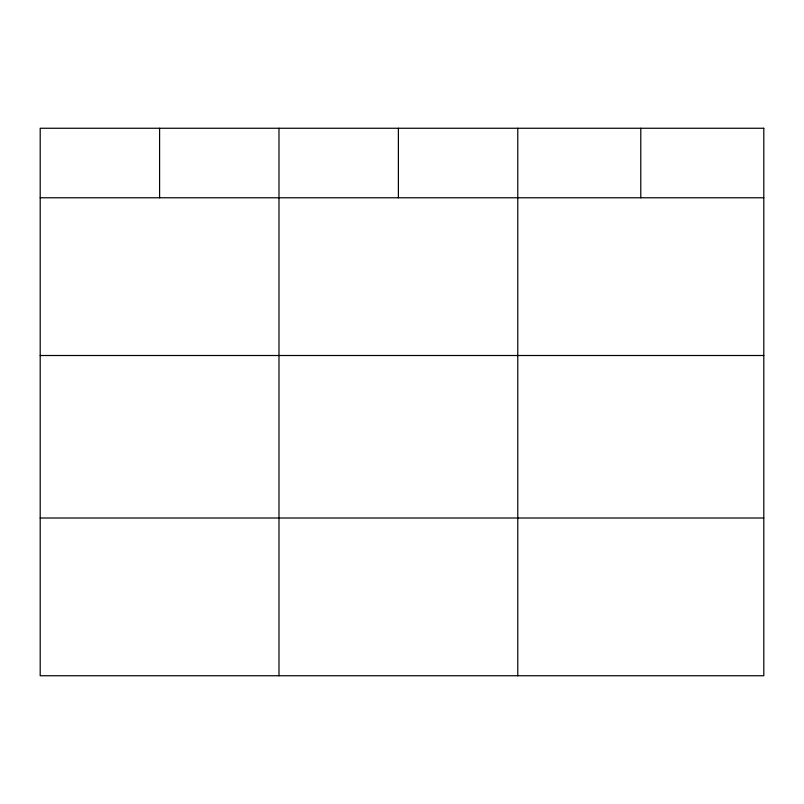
<?xml version="1.0" encoding="UTF-8"?>
<svg xmlns="http://www.w3.org/2000/svg" width="804" height="804" viewBox="0 0 804 804"><rect width="100%" height="100%" fill="white"/><g stroke="black" fill="none" stroke-linecap="round" stroke-linejoin="round"><path stroke-width="1.21" d="M40.2 197.774L763.8 197.774M40.2 355.509L763.8 355.509M40.2 518.007L763.8 518.007M640.788 128.258L640.788 197.774M517.776 128.258L517.776 675.742M398.382 128.258L398.382 197.774M278.988 128.258L278.988 675.742M159.594 128.258L159.594 197.774M763.8 128.258L40.2 128.258L40.2 675.742L763.8 675.742L763.8 128.258"/></g></svg>
